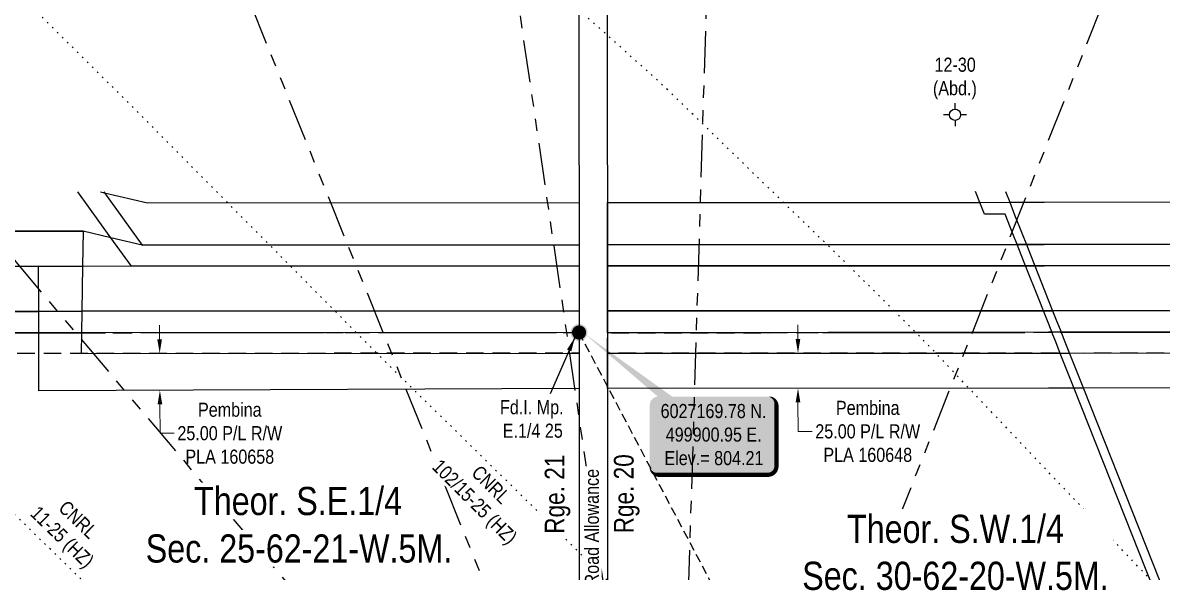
# Model space of a CAD drawing. Extents: x 492570 to 504268, y 6024618 to 6032974.
# Drawn here: x 499506 to 500315, y 6027000 to 6027390 of the extents above; entities that cross this region are included whole.
import ezdxf

# ---------------------------------------------------------------- set-up
doc = ezdxf.new("R2010")
doc.units = 0
doc.header["$LTSCALE"] = 5
doc.header["$PDMODE"] = 34
doc.header["$PDSIZE"] = 0.03
for name, pattern in [('foc-DOT', [1, 0.2, -0.8]), ('foc-DRILLPATH', [14.75, 6, -1.75, 1.75, -1.75, 1.75, -1.75]), ('foc-FLOWLINE', [3.75, 2.5, -1.25]), ('foc-QUARTERLINE', [33, 25, -3, 2, -3]), ('foc-TIELINE', [1.875, 1.25, -0.625])]:
    doc.linetypes.add(name, pattern=pattern)
doc.layers.get('Defpoints').update_dxf_attribs({"color": 9})
for name, color, linetype in [('C-SYMBOL', 7, 'Continuous'), ('D-TXT', 6, 'Continuous'), ('DETAIL-HZ-Existing', 8, 'foc-DOT'), ('DETAIL-T', 7, 'Continuous'), ('DRILL-T', 8, 'Continuous'), ('F-EZE', 190, 'foc-FLOWLINE'), ('F-RW', 190, 'Continuous'), ('F-WS-S', 8, 'Continuous'), ('L-MON', 1, 'Continuous'), ('L-ROAD-T', 7, 'Continuous'), ('L-SEC', 7, 'Continuous'), ('L-SECQ', 8, 'foc-QUARTERLINE'), ('L-TIE', 7, 'foc-TIELINE'), ('P-PDRILLPATH', 12, 'foc-DRILLPATH')]:
    doc.layers.add(name, color=color, linetype=linetype)
doc.layers.add('F-RW-T', color=190, linetype='Continuous', lineweight=9)
doc.layers.add('F-WS-T', color=190, linetype='Continuous', lineweight=9)
doc.styles.add('175L', font='ARIALN.TTF', dxfattribs={"height": 20})
doc.styles.add('80', font='ARIALN.TTF', dxfattribs={"height": 10})
doc.styles.add('80CG', font='ARIALN.TTF', dxfattribs={"height": 10})
doc.styles.add('80L', font='ARIALN.TTF', dxfattribs={"height": 10})
doc.dimstyles.new('Compass 5 000', dxfattribs={"dimscale": 5, "dimtxt": 9, "dimasz": 2, "dimexe": 0.2, "dimexo": 0.0625, "dimgap": 0.5, "dimtad": 0, "dimtih": 1, "dimtoh": 1, "dimzin": 0, "dimdsep": 46, "dimtxsty": '80CG', "dimcen": 0.1, "dimse1": 1, "dimse2": 1, "dimclrd": 256, "dimclrt": 256, "dimaunit": 1, "dimadec": 4, "dimazin": 0, "dimtfac": 0.06, "dimtofl": 0, "dimtmove": 0, "dimatfit": 1, "dimfxl": 0.2, "dimtolj": 1, "dimtzin": 0, "dimlwd": -1, "dimarcsym": 0})

# ---------------------------------------------------------------- blocks, each defined once
blk = doc.blocks.new('fdia')
at = {"color": 255, "const_width": 1}
blk.add_lwpolyline([(-0.5, 0, 1), (0.5, 0, 1)], format="xyb", close=True, dxfattribs=at)
blk = doc.blocks.new('Fdiaa')
blk.add_blockref('fdia', (0, 0))
blk = doc.blocks.new('fdib')
at = {"color": 1, "const_width": 1.6}
blk.add_lwpolyline([(-0.4, 0, 1), (0.4, 0, 1)], format="xyb", close=True, dxfattribs=at)
at = {"color": 1}
blk.add_circle((0, 0), 0.8, dxfattribs=at)
blk = doc.blocks.new('Fdibb')
blk.add_blockref('fdib', (0, 0))
blk = doc.blocks.new('fdicc')
for name in ['Fdibb', 'Fdiaa']:
    blk.add_blockref(name, (0, 0))
blk = doc.blocks.new('FDI')
blk.add_blockref('fdicc', (0, 0))
blk = doc.blocks.new('*D69')
at = {"layer": 'Defpoints', "color": 0, "transparency": 16777216}
for p in [(500135.15, 6027155.16), (500056.43, 6027130.13), (500135.16, 6027130.17)]:
    blk.add_point(p, dxfattribs=at)
at = {"layer": 'F-RW-T', "transparency": 16777216}
for p, q in [((500056.41, 6027165.12), (500056.41, 6027175.12)), ((500056.44, 6027120.13), (500056.45, 6027099.53)), ((500056.45, 6027099.53), (500066.45, 6027099.53))]:
    blk.add_line(p, q, dxfattribs=at)
for points in [[(500058.08, 6027165.12), (500054.75, 6027165.12), (500056.42, 6027155.12)], [(500058.1, 6027120.13), (500054.77, 6027120.13), (500056.43, 6027130.13)]]:
    blk.add_solid(points, dxfattribs=at)
at = {"layer": 'F-RW-T', "transparency": 16777216, "insert": (500105.99, 6027099.53), "char_height": 10, "attachment_point": 5, "style": '80CG'}
blk.add_mtext('\\A1;Pembina\\P25.00 P/L R/W\\PPLA 160648', dxfattribs=at)
blk = doc.blocks.new('*D71')
at = {"layer": 'Defpoints', "color": 0, "transparency": 16777216}
for p in [(499599.27, 6027154.93), (499599.39, 6027128.66), (499603.2, 6027128.68)]:
    blk.add_point(p, dxfattribs=at)
at = {"layer": 'F-RW-T', "transparency": 16777216}
for p, q in [((499603.04, 6027164.95), (499602.99, 6027174.95)), ((499603.25, 6027118.68), (499603.34, 6027098.23)), ((499603.34, 6027098.23), (499613.34, 6027098.23))]:
    blk.add_line(p, q, dxfattribs=at)
for points in [[(499604.7, 6027164.96), (499601.37, 6027164.94), (499603.08, 6027154.95)], [(499604.92, 6027118.68), (499601.58, 6027118.67), (499603.2, 6027128.68)]]:
    blk.add_solid(points, dxfattribs=at)
at = {"layer": 'F-RW-T', "transparency": 16777216, "insert": (499652.88, 6027098.23), "char_height": 10, "attachment_point": 5, "style": '80CG'}
blk.add_mtext('\\A1;Pembina\\P25.00 P/L R/W\\PPLA 160658', dxfattribs=at)
blk = doc.blocks.new('GABD')
for p, q in [((-0.81, 0), (-1.62, 0)), ((0, 0.81), (0, 1.62)), ((1.62, 0), (0.81, 0)), ((0, -0.81), (0, -1.62))]:
    blk.add_line(p, q)
blk.add_circle((0, 0), 0.8)
blk = doc.blocks.new('*U93')
h = blk.add_hatch(color=254)
edge = h.paths.add_edge_path()
edge.add_line((-39, -28.5), (39, -28.5))
edge.add_arc((39, -22.5), 6, 270, 360)
edge.add_line((45, -22.5), (45, 21))
edge.add_arc((39, 21), 6, 0, 90)
edge.add_line((39, 27), (-39, 27))
edge.add_arc((-39, 21), 6, 90, 180)
edge.add_line((-45, 21), (-45, -22.5))
edge.add_arc((-39, -22.5), 6, 180, 270)
at = {"color": 1, "flags": 128}
blk.add_lwpolyline([(-91.94, 72.12, 0, 10, 0), (0, 0, 5, 5, 0)], format="xyseb", dxfattribs=at)
blk.add_lwpolyline([(-39, -28.5, 3, 3, 0), (39, -28.5, 3, 3, 0.414214), (45, -22.5, 3, 3, 0), (45, 21, 3, 0, 0.414214), (39, 27, 0, 0, 0), (-39, 27, 0, 0, 0.414214), (-45, 21, 0, 0, 0), (-45, -22.5, 0, 3, 0.414214)], format="xyseb", close=True, dxfattribs=at)
at = {"color": 1, "style": '80'}
blk.add_attdef('ENTER_TEXT_001', (-35.99, -5), '', height=10, dxfattribs=at)

msp = doc.modelspace()

# ---------------------------------------------------------------- linework, layer by layer
at = {"layer": 'DETAIL-HZ-Existing', "flags": 128}
for points in [[(501045.351, 6026245.987), (501042.963, 6026248.314), (500983.614, 6026306.033), (500963.817, 6026325.267), (500943.861, 6026344.68), (500923.714, 6026364.343), (500903.958, 6026383.626), (500884.171, 6026402.92), (500864.545, 6026422.003), (500825.132, 6026460.379), (500805.296, 6026479.723), (500785.499, 6026498.896), (500725.73, 6026556.806), (500706.054, 6026575.859), (500686.187, 6026595.122), (500666.881, 6026614.686), (500647.804, 6026634.869), (500628.807, 6026654.883), (500609.51, 6026675.226), (500590.744, 6026695.14), (500571.777, 6026714.993), (500552.65, 6026735.007), (500514.607, 6026775.194), (500495.59, 6026795.128), (500476.513, 6026815.201), (500457.447, 6026835.325), (500419.503, 6026875.262), (500400.456, 6026895.345), (500381.28, 6026915.579), (500343.396, 6026955.826), (500324.429, 6026975.86), (500305.183, 6026995.993), (500267.239, 6027036.01), (500248.252, 6027056.054), (500229.106, 6027076.177), (500191.262, 6027116.125), (500171.835, 6027136.618), (500153.209, 6027156.312), (500133.792, 6027176.335), (500094.659, 6027215.072), (500074.833, 6027234.405), (500054.916, 6027253.629), (500015.353, 6027291.945), (499995.447, 6027311.378), (499975.55, 6027330.712), (499955.684, 6027349.815), (499914.502, 6027386.591), (499893.465, 6027405.154), (499873.609, 6027424.018), (499853.733, 6027443.131), (499833.816, 6027462.394), (499814.04, 6027481.617), (499794.153, 6027500.941), (499774.457, 6027520.334), (499754.76, 6027539.607), (499734.854, 6027558.921), (499715.007, 6027578.174), (499694.611, 6027596.927), (499673.485, 6027614.76), (499653.219, 6027632.643), (499633.632, 6027652.237), (499594.519, 6027691.094), (499575.003, 6027710.627), (499555.936, 6027730.791), (499536.089, 6027750.024), (499515.793, 6027768.507), (499495.807, 6027788.03), (499476.57, 6027807.744), (499437.817, 6027846.821), (499418.33, 6027866.655), (499380.227, 6027906.602), (499371.854, 6027915.419)], [(500670.935, 6026245.877), (500662.368, 6026254.857), (500624.605, 6026295.064), (500606.619, 6026314.098), (500586.522, 6026335.111), (500567.305, 6026355.264), (500549.218, 6026374.328), (500529.261, 6026395.352), (500511.265, 6026414.295), (500490.708, 6026435.818), (500471.801, 6026455.572), (500434.748, 6026494.74), (500414.791, 6026515.963), (500395.964, 6026535.896), (500357.561, 6026575.283), (500337.934, 6026594.897), (500319.708, 6026613.141), (500298.911, 6026633.933), (500279.295, 6026653.507), (500260.789, 6026671.121), (500239.612, 6026690.493), (500219.456, 6026708.996), (500199.63, 6026727.36), (500178.123, 6026747.642), (500159.387, 6026765.216), (500118.685, 6026802.812), (500098.349, 6026821.645), (500077.132, 6026841.258), (500057.096, 6026859.821), (500037.169, 6026878.705), (500016.813, 6026898.478), (499997.376, 6026917.581), (499977.74, 6026937.164), (499959.054, 6026955.888), (499938.687, 6026976.301), (499919.07, 6026995.835), (499899.354, 6027015.368), (499880.757, 6027033.712), (499861.141, 6027052.985), (499840.294, 6027073.528), (499801.801, 6027111.265), (499782.055, 6027130.549), (499742.852, 6027169.466), (499722.165, 6027190.369), (499702.818, 6027209.952), (499684.852, 6027228.146), (499663.875, 6027249.219), (499645.469, 6027267.653), (499605.795, 6027307.75), (499586.158, 6027327.563), (499566.712, 6027346.936), (499528.059, 6027385.243), (499507.952, 6027405.277), (499488.336, 6027424.76), (499469.399, 6027443.624), (499429.676, 6027483.58), (499410.079, 6027503.154), (499391.203, 6027521.828), (499371.376, 6027541.411), (499351.11, 6027561.654), (499312.917, 6027600.051), (499292.64, 6027620.385), (499273.123, 6027639.868), (499224.067, 6027688.241), (499216.945, 6027695.249)], [(500282.761, 6026245.729), (500277.102, 6026251.498), (500258.316, 6026270.852), (500238.839, 6026290.545), (500218.842, 6026310.848), (500200.116, 6026330.002), (500180.029, 6026350.445), (500161.273, 6026369.359), (500141.866, 6026388.952), (500122.449, 6026408.626), (500103.103, 6026428.249), (500084.247, 6026447.423), (500044.803, 6026487.769), (500025.796, 6026507.423), (499987.513, 6026547.47), (499968.506, 6026567.154), (499910.956, 6026627.584), (499891.959, 6026647.678), (499873.623, 6026666.502), (499854.526, 6026686.595), (499834.399, 6026707.859), (499815.482, 6026727.922), (499796.695, 6026747.946), (499773.867, 6026771.578), (499739.125, 6026807.717), (499719.999, 6026827.49), (499700.212, 6026847.163), (499680.356, 6026866.317), (499660.869, 6026885.07), (499641.013, 6026904.214), (499621.096, 6026923.387), (499581.323, 6026961.804), (499541.641, 6027000.16), (499521.444, 6027019.793), (499501.988, 6027038.697), (499462.005, 6027076.853), (499442.198, 6027096.027), (499421.772, 6027115.51), (499381.119, 6027153.346), (499348.448, 6027184.805), (499321.81, 6027211.056), (499302.013, 6027230.32), (499241.644, 6027287.089), (499202.001, 6027324.726), (499162.368, 6027363.293), (499142.712, 6027382.556), (499085.792, 6027442.767), (499048.488, 6027483.845), (499039.014, 6027494.801), (499031.231, 6027504.399)]]:
    msp.add_lwpolyline(points, dxfattribs=at)
at = {"layer": 'F-EZE', "flags": 128}
for points in [[(499125.147, 6027269.465), (499179.344, 6027241.663), (499186.741, 6027237.869), (499207.573, 6027227.181), (499214.616, 6027223.568), (499301.299, 6027179.092), (499341.283, 6027169.544), (499409.334, 6027169.572), (499415.989, 6027169.575), (499517.166, 6027169.618), (499547.492, 6027169.63), (499900.947, 6027169.778), (499900.95, 6027155.055), (499547.254, 6027154.909), (499517.204, 6027154.897), (499410.059, 6027154.859), (499338.967, 6027154.688), (499296.096, 6027164.929), (499287.491, 6027169.337), (499203.923, 6027212.206), (499196.88, 6027215.818), (499179.907, 6027224.524), (499168.648, 6027230.3), (499099.975, 6027265.529), (499092.324, 6027269.454)], [(500822.727, 6027155.635), (500723.839, 6027155.482), (500722.858, 6027155.709), (500249.303, 6027154.971), (500242.742, 6027154.962), (500234.268, 6027155.209), (499921.172, 6027155.055), (499921.17, 6027169.509), (500234.255, 6027169.889), (500235.112, 6027169.89), (500236.808, 6027169.89), (500243.371, 6027169.892), (500722.775, 6027170.053), (500723.962, 6027170.053), (500822.722, 6027170.086)]]:
    msp.add_lwpolyline(points, dxfattribs=at)
at = {"layer": 'F-RW'}
for points in [[(499157.961, 6027269.476), (499190.045, 6027253.034), (499193.541, 6027251.242), (499218.275, 6027238.55), (499225.315, 6027234.937), (499306.519, 6027193.266), (499342.463, 6027184.68), (499402.092, 6027184.715), (499408.753, 6027184.719), (499517.127, 6027184.785), (499547.737, 6027184.804), (499900.943, 6027185.039), (499900.947, 6027169.778), (499547.492, 6027169.63), (499517.166, 6027169.618), (499415.989, 6027169.575), (499409.334, 6027169.572), (499341.283, 6027169.544), (499301.299, 6027179.092), (499214.616, 6027223.568), (499207.573, 6027227.181), (499186.741, 6027237.869), (499179.344, 6027241.663), (499125.147, 6027269.465)], [(499561.108, 6027269.611), (499563.907, 6027268.958), (499594.523, 6027261.822), (499900.92, 6027262.001), (499900.929, 6027231.995), (499590.715, 6027231.813), (499568.426, 6027237.064), (499548.656, 6027241.721), (499509.154, 6027241.726), (499466.731, 6027241.731), (499461.753, 6027246.713), (499434.764, 6027246.697), (499414.633, 6027246.684), (499410.935, 6027246.682), (499404.774, 6027246.678), (499401.768, 6027246.677), (499398.864, 6027246.68), (499365.954, 6027246.715), (499359.803, 6027246.722), (499340.871, 6027256.703), (499316.544, 6027269.529)], [(499563.435, 6027269.611), (499563.907, 6027268.958), (499590.715, 6027231.813), (499900.929, 6027231.995), (499900.933, 6027216.997), (499583.051, 6027216.797), (499568.426, 6027237.064), (499544.943, 6027269.605)], [(500386.036, 6026793.409), (500252.619, 6027129.997), (500242.742, 6027154.962), (500239.522, 6027163.039), (500237.549, 6027168.014), (500236.902, 6027169.653), (500236.691, 6027170.188), (500233.587, 6027178.018), (500230.748, 6027185.186), (500227.65, 6027193.005), (500218.067, 6027217.176), (500215.024, 6027224.853), (500212.123, 6027232.175), (500209.08, 6027239.852), (500203.551, 6027253.802), (500188.803, 6027253.795), (500185.486, 6027262.165), (500182.452, 6027269.818)], [(500203.763, 6027269.826), (500206.794, 6027262.179), (500210.273, 6027253.399), (500215.641, 6027239.856), (500218.684, 6027232.179), (500221.584, 6027224.857), (500224.627, 6027217.181), (500234.209, 6027193.012), (500237.309, 6027185.189), (500240.148, 6027178.028), (500243.253, 6027170.192), (500243.464, 6027169.656), (500244.112, 6027168.024), (500246.084, 6027163.047), (500249.303, 6027154.971), (500259.181, 6027130.005), (500391.539, 6026796.082)], [(500822.7, 6027232.638), (500723.717, 6027232.468), (500722.835, 6027232.467), (500231.202, 6027232.188), (500218.684, 6027232.179), (500212.123, 6027232.175), (499921.161, 6027231.994), (499921.157, 6027262), (500185.486, 6027262.165), (500206.794, 6027262.179), (500231.184, 6027262.193), (500722.827, 6027262.474), (500723.683, 6027262.474), (500822.69, 6027262.643)], [(499466.731, 6027241.731), (499509.154, 6027241.726), (499548.656, 6027241.721), (499548.253, 6027216.777), (499547.737, 6027184.804), (499547.492, 6027169.622), (499547.254, 6027154.909), (499900.95, 6027155.055), (499900.955, 6027130.05), (499517.272, 6027128.28), (499517.204, 6027154.897), (499517.166, 6027169.582), (499517.127, 6027184.785), (499517.045, 6027216.758), (499461.755, 6027216.727)], [(500822.705, 6027217.618), (500723.723, 6027217.466), (500722.84, 6027217.465), (500231.211, 6027217.185), (500224.627, 6027217.181), (500218.067, 6027217.176), (499921.163, 6027216.991), (499921.161, 6027231.994), (500212.123, 6027232.175), (500218.684, 6027232.179), (500231.202, 6027232.188), (500722.835, 6027232.467), (500723.717, 6027232.468), (500822.7, 6027232.638)], [(499461.755, 6027216.727), (499517.045, 6027216.758), (499548.253, 6027216.777), (499900.933, 6027216.997), (499900.943, 6027185.039), (499547.737, 6027184.804), (499517.127, 6027184.785), (499408.753, 6027184.719)], [(500822.716, 6027185.619), (500723.742, 6027185.466), (500722.849, 6027185.466), (500237.309, 6027185.189), (500231.229, 6027185.186), (500230.748, 6027185.186), (499921.168, 6027185.05), (499921.163, 6027216.991), (500218.067, 6027217.176), (500224.627, 6027217.181), (500231.211, 6027217.185), (500722.84, 6027217.465), (500723.723, 6027217.466), (500822.705, 6027217.618)], [(500822.722, 6027170.086), (500723.962, 6027170.053), (500722.775, 6027170.053), (500243.371, 6027169.892), (500236.808, 6027169.89), (500235.112, 6027169.89), (500234.255, 6027169.889), (499921.17, 6027169.509), (499921.168, 6027185.05), (500230.748, 6027185.186), (500231.229, 6027185.186), (500237.309, 6027185.189), (500722.849, 6027185.466), (500723.742, 6027185.466), (500822.716, 6027185.619)], [(500822.735, 6027130.651), (500723.828, 6027130.498), (500722.865, 6027130.497), (500259.136, 6027130.177), (500252.572, 6027130.189), (500234.297, 6027130.221), (499921.175, 6027130.068), (499921.172, 6027155.055), (500234.268, 6027155.209), (500242.742, 6027155.087), (500249.303, 6027155.093), (500722.858, 6027155.709), (500723.83, 6027155.482), (500822.727, 6027155.635)]]:
    msp.add_lwpolyline(points, dxfattribs=at)
at = {"layer": 'L-SEC'}
for p, q in [((499900.713, 6027973.576), (499900.947, 6027169.778)), ((499920.819, 6027973.587), (499921.053, 6027169.784)), ((499900.947, 6027169.778), (499901.102, 6026365.636)), ((499921.053, 6027169.784), (499921.208, 6026365.643))]:
    msp.add_line(p, q, dxfattribs=at)
at = {"layer": 'L-SECQ', "flags": 128}
for points in [[(499099.891, 6027169.443), (499900.947, 6027169.778)], [(499921.053, 6027169.785), (500722.775, 6027170.053)]]:
    msp.add_lwpolyline(points, dxfattribs=at)
at = {"layer": 'P-PDRILLPATH', "flags": 128}
for points in [[(499969.741, 6026690.325), (500005.802, 6027873.686), (500060.644, 6032573.155)], [(499989.699, 6026689.208), (500340.71, 6027574.024), (500375.489, 6032178.595)]]:
    msp.add_lwpolyline(points, dxfattribs=at)

# ---------------------------------------------------------------- block references
at = {"layer": 'F-WS-S', "xscale": 4.997316549999959, "yscale": 4.997316549999959, "zscale": 4.999999999999954}
msp.add_blockref('GABD', (500167.984, 6027324.371), dxfattribs=at)
at = {"layer": 'L-MON', "xscale": 4.999999999999932, "yscale": 4.999999999999932, "zscale": 4.999999999999932}
msp.add_blockref('FDI', (499900.947, 6027169.778), dxfattribs=at)

# ---------------------------------------------------------------- texts
at = {"layer": 'D-TXT', "color": 3, "insert": (499925.714, 6027027.189), "char_height": 14, "attachment_point": 1, "rotation": 90.007579, "style": '80L'}
msp.add_mtext_dynamic_manual_height_columns('Rge. 20', width=55.51884, gutter_width=47.5, heights=[0], dxfattribs=at)
at = {"layer": 'DRILL-T', "insert": (499520.799, 6027067.529), "char_height": 10, "attachment_point": 1, "rotation": 315.993758, "style": '80L'}
msp.add_mtext_dynamic_manual_height_columns('\\pi23.152;CNRL\\P\\pi11.525;11-25 (HZ)', width=76.50094, gutter_width=49.973, heights=[0], dxfattribs=at)
at = {"layer": 'F-WS-T', "insert": (500151.897, 6027364.867), "char_height": 9.99471, "attachment_point": 1, "style": '80L'}
msp.add_mtext_dynamic_manual_height_columns('\\pi1.5463;12-30\\P\\pi0.39415;(Abd.)', width=30.58153, gutter_width=49.973, heights=[0], dxfattribs=at)

# ---------------------------------------------------------------- dimensions: what is measured, and where the dimension line sits
at = {"layer": 'F-RW-T'}
dim = msp.add_linear_dim(base=(500056.432, 6027130.134), p1=(500135.147, 6027155.16), p2=(500135.16, 6027130.173), angle=270.028146, text='Pembina\\P25.00 P/L R/W\\PPLA 160648', dimstyle='Compass 5 000', dxfattribs=at)
dim.commit()
dim.dimension.update_dxf_attribs({"geometry": '*D69', "text_midpoint": (500105.986, 6027099.527), "dimtype": 161})

# ---------------------------------------------------------------- leaders
at = {"layer": 'L-MON'}
msp.add_leader([(499897.913, 6027166.205), (499880.484, 6027126.244)], dimstyle='Compass 5 000', dxfattribs=at)

# ---------------------------------------------------------------- next in the draw order: texts
at = {"layer": 'C-SYMBOL', "color": 3, "insert": (500168.299, 6027040.398), "char_height": 20, "width": 215.98445, "attachment_point": 2, "style": '175L', "bg_fill": 3, "box_fill_scale": 1.2, "bg_fill_color": 256, "bg_fill_transparency": 0}
msp.add_mtext('Theor. S.W.1/4\\PSec. 30-62-20-W.5M.', dxfattribs=at)
at = {"layer": 'D-TXT', "color": 3, "insert": (499876.572, 6027026.883), "char_height": 14, "attachment_point": 1, "rotation": 90.007579, "style": '80L', "bg_fill": 3, "box_fill_scale": 1.2, "bg_fill_color": 256, "bg_fill_transparency": 0}
msp.add_mtext_dynamic_manual_height_columns('Rge. 21', width=53.3415, gutter_width=47.5, heights=[0], dxfattribs=at)

# ---------------------------------------------------------------- next in the draw order: linework, layer by layer
at = {"layer": 'P-PDRILLPATH', "flags": 128}
for points in [[(499947.827, 6026691.552), (499083.59, 6027713.522), (499105.68, 6032742.55)], [(499955.132, 6026691.143), (499400.983, 6028063.41), (499435.857, 6032742.706)], [(499962.437, 6026690.734), (499715.82, 6028373.318), (499750.688, 6032742.873)]]:
    msp.add_lwpolyline(points, dxfattribs=at)

# ---------------------------------------------------------------- next in the draw order: texts
at = {"layer": 'C-SYMBOL', "color": 3, "char_height": 20, "attachment_point": 1, "style": '175L', "bg_fill": 3, "box_fill_scale": 1.15, "bg_fill_color": 256, "bg_fill_true_color": 256, "bg_fill_transparency": 0}
for s, insert, width in [('Theor. S.E.1/4', (499627.504, 6027060.157), 146.81664), ('Sec. 25-62-21-W.5M.', (499593.153, 6027026.469), 215.98445)]:
    msp.add_mtext(s, dxfattribs=dict(at, insert=insert, width=width))
at = {"layer": 'L-ROAD-T', "insert": (499905.015, 6026998.477), "char_height": 9.99463, "width": 148.52638, "attachment_point": 2, "rotation": 90.011053, "style": '80L', "bg_fill": 3, "box_fill_scale": 1.2, "bg_fill_color": 256, "bg_fill_transparency": 0}
msp.add_mtext('Government Road Allowance', dxfattribs=at)

# ---------------------------------------------------------------- next in the draw order: linework, layer by layer
at = {"layer": 'L-TIE', "flags": 128}
msp.add_lwpolyline([(500114.139, 6026766.33), (499900.947, 6027169.778)], dxfattribs=at)

# ---------------------------------------------------------------- next in the draw order: block references
at = {"layer": 'DETAIL-T'}
ref = msp.add_blockref('*U93', (499996.153, 6027097.26), dxfattribs=dict(at, xscale=0.99946331, yscale=0.99946331, zscale=0.99946331))
ref.add_attrib('ENTER_TEXT_001', '6027169.78 N.', (499958.878, 6027109.026), dxfattribs={"layer": '0', "color": 1, "height": 9.99463, "style": '80'})
ref.add_attrib('ENTER_TEXT_002', '499900.95 E.', (499962.515, 6027092.327), dxfattribs={"layer": '0', "color": 1, "height": 9.99463, "style": '80'})
ref.add_attrib('ENTER_TEXT_003', 'Elev.= 804.21', (499961.584, 6027075.629), dxfattribs={"layer": '0', "color": 1, "height": 9.99463, "style": '80'})

# ---------------------------------------------------------------- next in the draw order: texts
at = {"layer": 'DRILL-T', "insert": (499814.493, 6027092.746), "char_height": 10, "attachment_point": 1, "rotation": 315.019144, "style": '80L', "bg_fill": 3, "box_fill_scale": 1.2, "bg_fill_color": 256, "bg_fill_transparency": 0}
msp.add_mtext_dynamic_manual_height_columns('\\pi23.152;CNRL\\P\\pi0.3753;102/15-25 (HZ)', width=76.50094, gutter_width=49.973, heights=[0], dxfattribs=at)

# ---------------------------------------------------------------- next in the draw order: dimensions: what is measured, and where the dimension line sits
at = {"layer": 'F-RW-T'}
dim = msp.add_linear_dim(base=(499603.203, 6027128.676), p1=(499599.272, 6027154.931), p2=(499599.393, 6027128.659), angle=270.264383, text='Pembina\\P25.00 P/L R/W\\PPLA 160658', dimstyle='Compass 5 000', dxfattribs=at)
dim.commit()
dim.dimension.update_dxf_attribs({"geometry": '*D71', "text_midpoint": (499652.883, 6027098.234), "dimtype": 161})

# ---------------------------------------------------------------- next in the draw order: texts
at = {"layer": 'L-MON', "insert": (499813.399, 6027121.736), "char_height": 10, "attachment_point": 1, "style": '80L'}
msp.add_mtext_dynamic_manual_height_columns('\\pi31.361;Fd.I. Mp.\\P\\pi33.333;E.1/4 25', width=74.62879, gutter_width=49.973, heights=[47.842], dxfattribs=at)

doc.saveas('drawing.dxf')
